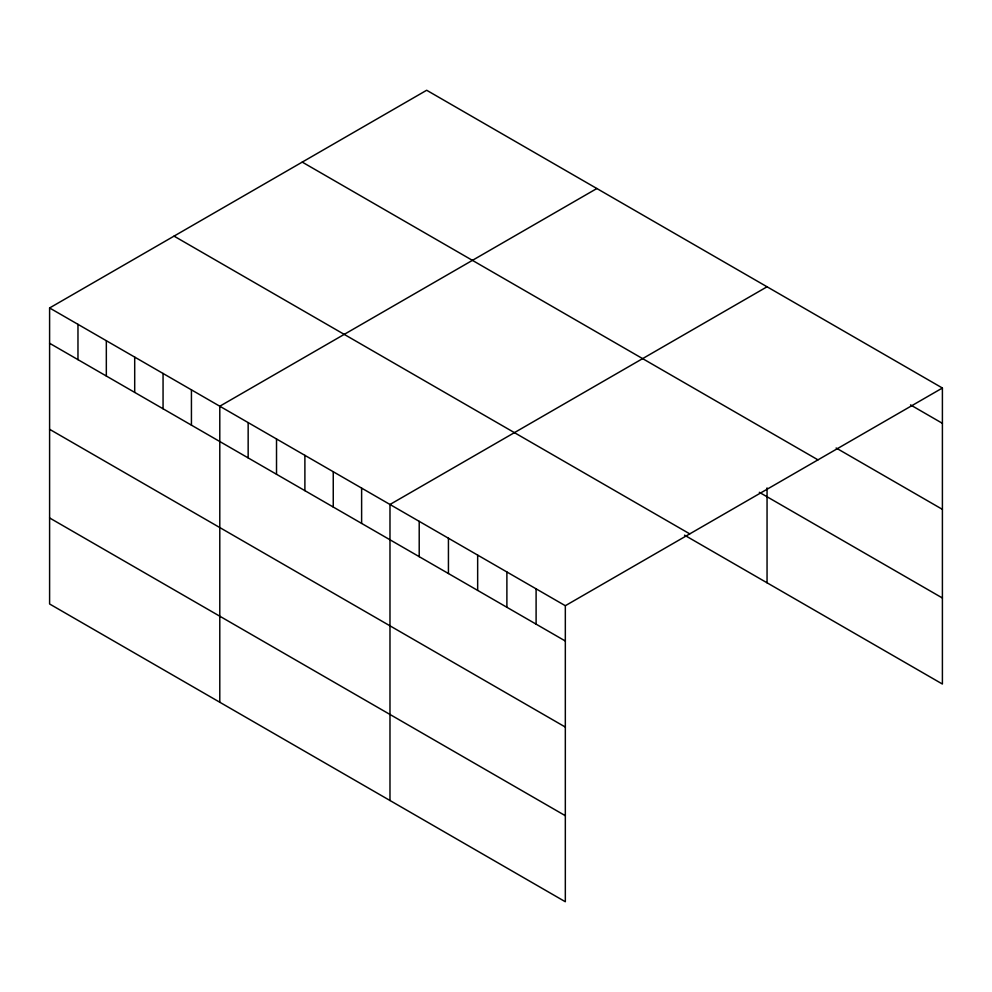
<?xml version="1.0" encoding="UTF-8"?>
<svg xmlns="http://www.w3.org/2000/svg" width="992" height="992" viewBox="0 0 992 992"><rect width="100%" height="100%" fill="white"/><g stroke="black" fill="none" stroke-linecap="round" stroke-linejoin="round"><path stroke-width="1.49" d="M49.6 307.966L565.328 605.715L565.328 901.74L49.6 603.979L49.6 307.966L426.672 90.26L942.4 388.021L942.4 684.034L684.53 535.159M596.862 188.517L219.79 406.224L219.79 702.237M767.052 286.787L389.98 504.482L389.98 800.494M565.328 605.715L942.4 388.021M910.52 404.91L942.4 423.324M836.132 448L942.4 509.355M302.238 162.105L817.966 459.854M759.314 492.305L942.4 598.002M174.034 236.121L689.762 533.87M49.6 343.269L565.328 641.018M49.6 429.3L565.328 727.062M49.6 517.948L565.328 815.697M767.052 487.903L767.052 582.8M536.102 588.839L536.102 624.142M506.887 571.975L506.887 607.278M477.66 555.098L477.66 590.401M448.434 538.222L448.434 573.525M419.207 521.358L419.207 556.661M361.621 488.101L361.621 523.404M333.25 471.721L333.25 507.036M304.891 455.353L304.891 490.656M276.52 438.972L276.52 474.275M248.161 422.592L248.161 457.895M191.431 389.844L191.431 425.146M163.06 373.463L163.06 408.766M134.701 357.095L134.701 392.398M106.33 340.715L106.33 376.018M77.971 324.334L77.971 359.637"/></g></svg>
